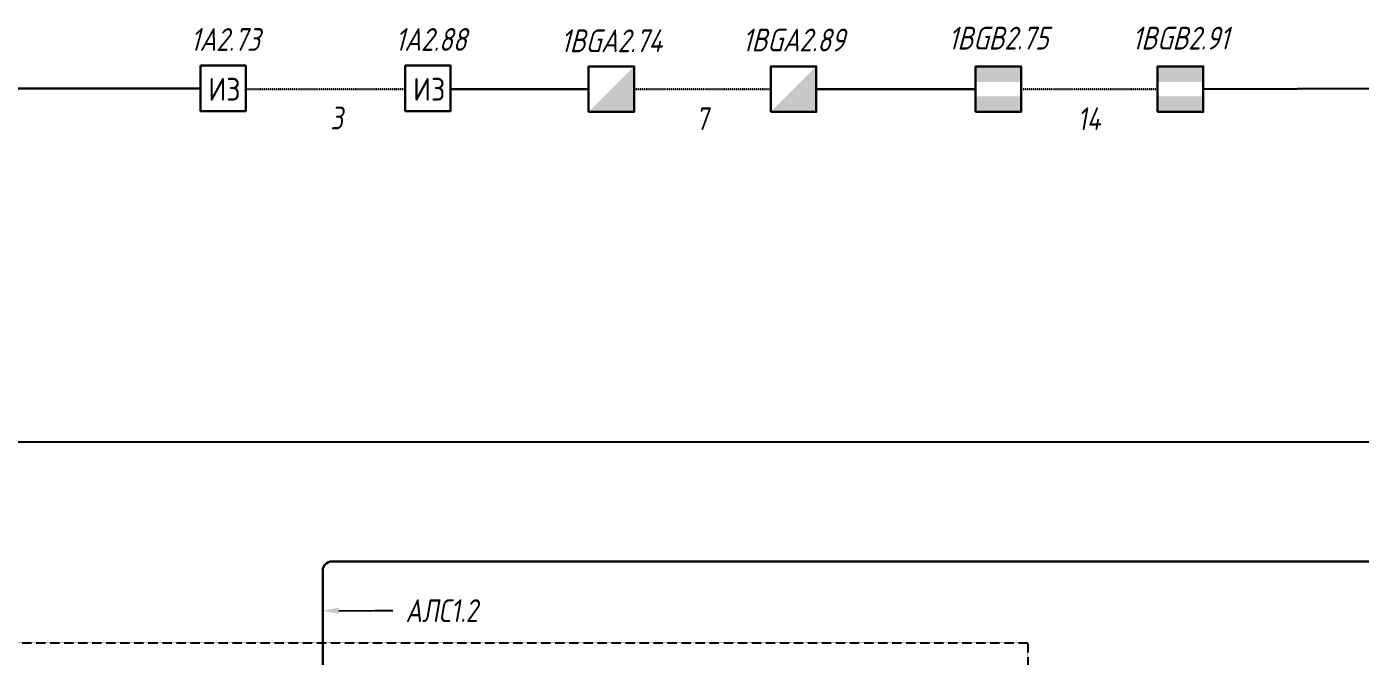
# Model space of a CAD drawing. Header units: millimetres. Extents: x -259793 to 1187961, y -549744 to 43070.
# Drawn here: x 589068 to 603715, y -3784 to 3130 of the extents above; entities that cross this region are included whole.
import ezdxf
from ezdxf import colors
from ezdxf.entities.mleader import LeaderData, LeaderLine
from ezdxf.enums import TextEntityAlignment as Align
from ezdxf.math import Vec2, Vec3

# ---------------------------------------------------------------- set-up
doc = ezdxf.new("R2010")
doc.units = ezdxf.units.MM
doc.linetypes.add('HIDDEN', pattern=[0.375, 0.25, -0.125])
doc.linetypes.add('JIS_02_1.0', pattern=[2, 1, -1])
for name, color, linetype, lineweight in [('RC-Выноски', 7, 'Continuous', 0), ('RC-Извещатели_охранные', 5, 'Continuous', 30), ('RC-Линии_связи-Адресные', 5, 'Continuous', 30), ('RC-Прочее_оборудование', 5, 'Continuous', 30)]:
    doc.layers.add(name, color=color, linetype=linetype, lineweight=lineweight)
for name, color, linetype in [('RC-Позиционные_обозначения', 7, 'Continuous'), ('RC-Таблицы', 7, 'Continuous'), ('Стены', 194, 'Continuous')]:
    doc.layers.add(name, color=color, linetype=linetype)
doc.styles.add('ISOCPEUR', font='isocpeur.ttf', dxfattribs={"width": 0.9, "height": 350})
doc.styles.add('RubezhCAD', font='', dxfattribs={"oblique": 10})
doc.styles.get("Standard").update_dxf_attribs({"font": ''})
doc.styles.get('RubezhCAD').set_extended_font_data('GOST type A')
doc.styles.get('Standard').set_extended_font_data('GOST type B')

# ---------------------------------------------------------------- blocks, each defined once
blk = doc.blocks.new('RC-UGO-IZ-01')
at = {"layer": 'RC-Прочее_оборудование'}
blk.add_point((2.5, 0), dxfattribs=at)
blk.add_attdef('PSTN', text='', height=2.5, dxfattribs=at).set_placement((5.66, 2.58), align=Align.BOTTOM_CENTER)
blk.add_wipeout([(2.49, -2.5), (-2.49, -2.5), (-2.49, 2.5), (2.49, 2.5)]).dxf.layer = 'RC-Прочее_оборудование'
blk.add_wipeout([(-2.49, -2.5), (-2.49, 2.5), (2.49, 2.5), (2.49, -2.5)]).dxf.layer = 'RC-Прочее_оборудование'
blk.add_lwpolyline([(-2.49, 2.5), (2.49, 2.5), (2.49, -2.5), (-2.49, -2.5), (-2.49, 2.5)], close=True, dxfattribs=at)
blk.add_lwpolyline([(-2.49, 2.5), (-2.49, 2.5)], dxfattribs=at)
blk.add_lwpolyline([(-2.49, 2.5), (-2.49, 2.5)], dxfattribs=at)
at = {"layer": 'RC-Прочее_оборудование', "ltscale": 100, "style": 'ISOCPEUR', "width": 0.9}
blk.add_text('ИЗ', height=2.5, dxfattribs=at).set_placement((0.15, -0.09), align=Align.MIDDLE)
blk = doc.blocks.new('RC-UGO-IOZ-02')
at = {"layer": 'RC-Извещатели_охранные'}
blk.add_attdef('PSTN', text='', height=2.5, dxfattribs=at).set_placement((0.98, 2.6), align=Align.BOTTOM_LEFT)
blk.add_wipeout([(2.5, -2.5), (2.5, 2.5), (-2.5, 2.5), (-2.5, -2.5)]).dxf.layer = 'RC-Извещатели_охранные'
blk.add_wipeout([(-2.5, -2.5), (-2.5, 2.5), (2.5, 2.5), (2.5, -2.5)]).dxf.layer = 'RC-Извещатели_охранные'
h = blk.add_hatch(color=256, dxfattribs=at)
h.dxf.hatch_style = 1
h.paths.add_polyline_path([(2.5, -2.5), (2.5, 2.5), (0, 0), (-2.5, -2.5)])
blk.add_lwpolyline([(-2.5, -2.5), (2.5, -2.5), (2.5, 2.5), (-2.5, 2.5)], close=True, dxfattribs=at)
blk = doc.blocks.new('RC-UGO-IOM-02')
at = {"layer": 'RC-Извещатели_охранные'}
blk.add_point((0, 0), dxfattribs=at)
blk.add_attdef('PSTN', text='', height=2.5, dxfattribs=at).set_placement((0.98, 2.6), align=Align.BOTTOM_LEFT)
blk.add_wipeout([(2.5, -2.5), (2.5, 2.5), (-2.5, 2.5), (-2.5, -2.5)]).dxf.layer = 'RC-Извещатели_охранные'
blk.add_wipeout([(-2.5, -2.5), (-2.5, 2.5), (2.5, 2.5), (2.5, -2.5)]).dxf.layer = 'RC-Извещатели_охранные'
h = blk.add_hatch(color=256, dxfattribs=at)
h.dxf.hatch_style = 1
h.paths.add_polyline_path([(2.5, 0.8), (2.5, 2.51), (-2.5, 2.5), (-2.5, 0.8)])
h = blk.add_hatch(color=256, dxfattribs=at)
h.dxf.hatch_style = 1
h.paths.add_polyline_path([(2.5, -2.5), (2.5, -0.79), (-2.5, -0.8), (-2.5, -2.5)])
blk.add_lwpolyline([(-2.5, -2.5), (2.5, -2.5), (2.5, 2.5), (-2.5, 2.5)], close=True, dxfattribs=at)

msp = doc.modelspace()

# ---------------------------------------------------------------- linework, layer by layer
at = {"layer": 'RC-Линии_связи-Адресные', "linetype": 'JIS_02_1.0'}
for p, q in [((591489.40035, 2444.1661), (593489.40035, 2444.1661)), ((595489.40035, 2444.1661), (597489.40035, 2444.1661)), ((599739.40035, 2444.1661), (601739.40035, 2444.1661))]:
    msp.add_line(p, q, dxfattribs=at)
at = {"layer": 'RC-Линии_связи-Адресные', "ltscale": 100}
for p, q in [((593489.40035, 2444.1661), (595489.40035, 2444.1661)), ((597489.40035, 2444.1661), (599489.40035, 2444.1661)), ((592420.17824, -2742.34602), (618887.81216, -2742.34602)), ((592320.17824, -5472.34501), (592320.17824, -2842.34602))]:
    msp.add_line(p, q, dxfattribs=at)
msp.add_arc((592420.17824, -2842.34602), 100, 90, 180, dxfattribs=at)
at = {"layer": 'RC-Таблицы', "ltscale": 0.01}
msp.add_line((575632.0698, -1427.81405), (654258.60107, -1427.81405), dxfattribs=at)
at = {"layer": 'Стены', "color": 0, "linetype": 'HIDDEN', "ltscale": 10}
msp.add_lwpolyline([(582710.57575, -3635.23754), (600064.60622, -3635.23754), (600064.60622, -14288.02134), (582710.57575, -14288.02134)], close=True, dxfattribs=at)

# ---------------------------------------------------------------- texts
at = {"layer": 'RC-Линии_связи-Адресные', "ltscale": 0.01, "char_height": 250, "width": 1, "attachment_point": 2, "style": 'RubezhCAD'}
for s, insert in [('3', (592474.8675, 2252.66883)), ('14', (600739.40035, 2244.1661))]:
    msp.add_mtext(s, dxfattribs=dict(at, insert=insert))
at = {"layer": 'RC-Линии_связи-Адресные', "ltscale": 0.01, "insert": (596489.40035, 2244.1661), "char_height": 250, "attachment_point": 2, "style": 'RubezhCAD'}
msp.add_mtext('7', dxfattribs=at)

# ---------------------------------------------------------------- next in the draw order: block references
at = {"layer": 'RC-Извещатели_охранные', "color": 1, "ltscale": 0.01}
ref = msp.add_blockref('RC-UGO-IOZ-02', (595489.40035, 2444.1661), dxfattribs=dict(at, xscale=100, yscale=100, zscale=100))
ref.add_attrib('PSTN', '1BGA2.74', dxfattribs={"layer": 'RC-Позиционные_обозначения', "height": 250, "style": 'RubezhCAD', "oblique": 15}).set_placement((595489.40035, 2775.084), align=Align.BOTTOM_CENTER)
ref = msp.add_blockref('RC-UGO-IOZ-02', (597489.40035, 2444.1661), dxfattribs=dict(at, xscale=100, yscale=100, zscale=100))
ref.add_attrib('PSTN', '1BGA2.89', dxfattribs={"layer": 'RC-Позиционные_обозначения', "height": 250, "style": 'RubezhCAD', "oblique": 15}).set_placement((597489.40035, 2783.9592), align=Align.BOTTOM_CENTER)
ref = msp.add_blockref('RC-UGO-IOM-02', (599739.40035, 2444.1661), dxfattribs=dict(at, xscale=100, yscale=100, zscale=100))
ref.add_attrib('PSTN', '1BGB2.75', dxfattribs={"layer": 'RC-Позиционные_обозначения', "height": 250, "style": 'RubezhCAD', "oblique": 15}).set_placement((599739.40035, 2804.48796), align=Align.BOTTOM_CENTER)
ref = msp.add_blockref('RC-UGO-IOM-02', (601739.40035, 2444.1661), dxfattribs=dict(at, xscale=100, yscale=100, zscale=100))
ref.add_attrib('PSTN', '1BGB2.91', dxfattribs={"layer": 'RC-Позиционные_обозначения', "height": 250, "style": 'RubezhCAD', "oblique": 15}).set_placement((601739.40035, 2804.48796), align=Align.BOTTOM_CENTER)
at = {"layer": 'RC-Прочее_оборудование', "color": 1, "ltscale": 0.01}
ref = msp.add_blockref('RC-UGO-IZ-01', (591225.58235, 2452.66883), dxfattribs=dict(at, xscale=100, yscale=100, zscale=100))
ref.add_attrib('PSTN', '1A2.73', (590866.0858, 2864.79099), dxfattribs={"layer": 'RC-Позиционные_обозначения', "height": 250, "style": 'RubezhCAD', "oblique": 15})
ref = msp.add_blockref('RC-UGO-IZ-01', (593474.8675, 2452.66883), dxfattribs=dict(at, xscale=100, yscale=100, zscale=100))
ref.add_attrib('PSTN', '1A2.88', (593115.37095, 2864.79099), dxfattribs={"layer": 'RC-Позиционные_обозначения', "height": 250, "style": 'RubezhCAD', "oblique": 15})

# ---------------------------------------------------------------- next in the draw order: leaders
at = {"layer": 'RC-Выноски', "ltscale": 0.01}
ml = msp.add_multileader_mtext('Standard', dxfattribs=at)
ml.set_content('АЛС1.2', color=256, style='RubezhCAD')
ml.set_leader_properties()
ml.build(insert=Vec2(0, 0))
ml.multileader.update_dxf_attribs({"has_text_frame": 1, "text_right_attachment_type": 2, "dogleg_length": 2, "arrow_head_size": 200, "scale": 100})
ctx = ml.context
ctx.base_point, ctx.scale, ctx.char_height, ctx.arrow_head_size, ctx.landing_gap_size, ctx.plane_origin = Vec3(593090.57276, -3282.46078), 100, 250, 200, 100, Vec3(546929.41834, -189255.75043)
ctx.right_attachment, ctx.text_align_type = 2, 1
notes = []
notes.append((ctx, [(0, (1, 1, 0), (592890.57276, -3282.46078), (1, 0), 200, [(0, [(592297.43306, -3283.63867)], 0, [])])]))
ctx.mtext.insert, ctx.mtext.alignment, ctx.mtext.flow_direction = Vec3(593628.4045, -3157.46078), 2, 5
ctx.mtext.has_bg_fill, ctx.mtext.bg_color, ctx.mtext.bg_scale_factor, ctx.mtext.bg_transparency, ctx.mtext.use_window_bg_color = 1, -1027028792, 1.5, 0, 1
for ctx, leaders in notes:
    for number, flags, end, landing, length, lines in leaders:
        leader = LeaderData()
        leader.index, (leader.has_last_leader_line, leader.has_dogleg_vector, leader.attachment_direction) = number, flags
        leader.last_leader_point, leader.dogleg_vector, leader.dogleg_length = Vec3(end), Vec3(landing), length
        for number, points, colour, breaks in lines:
            line = LeaderLine()
            line.index, line.vertices, line.color, line.breaks = number, Vec3.list(points), colors.encode_raw_color(colour), breaks
            leader.lines.append(line)
        ctx.leaders.append(leader)

# ---------------------------------------------------------------- next in the draw order: linework, layer by layer
at = {"layer": 'RC-Линии_связи-Адресные'}
msp.add_line((590976.2972, 2452.66883), (580388.42402, 2452.66883), dxfattribs=at)
at = {"layer": 'RC-Линии_связи-Адресные', "ltscale": 100}
msp.add_line((601989.40035, 2444.1661), (605519.82646, 2456.68263), dxfattribs=at)

doc.saveas('drawing.dxf')
